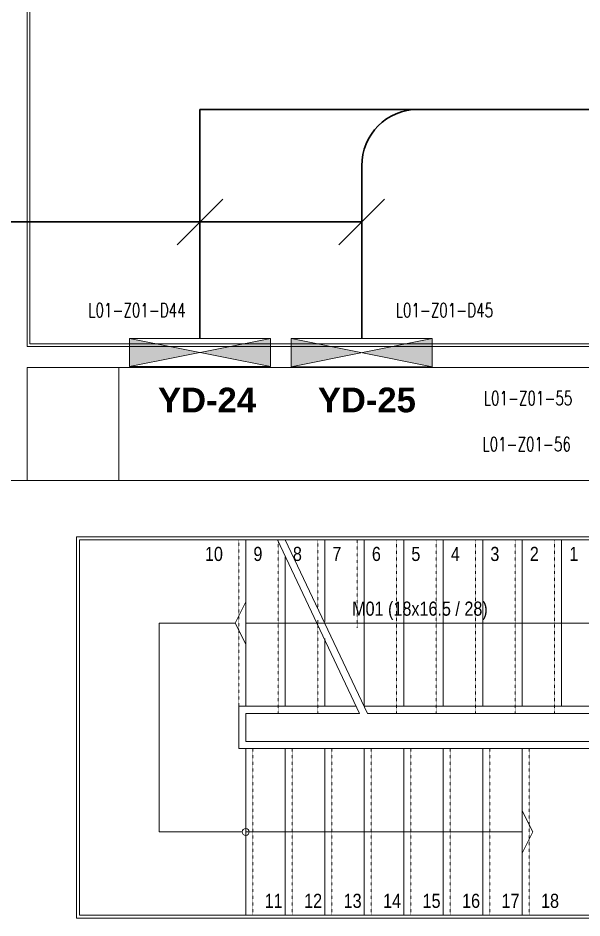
# Model space of a CAD drawing. Extents: x -3709 to 34962, y 0 to 8245.
# Drawn here: x 9804 to 10204, y 353 to 990 of the extents above; entities that cross this region are included whole.
import ezdxf
from ezdxf.enums import TextEntityAlignment as Align

# ---------------------------------------------------------------- set-up
doc = ezdxf.new("R2010")
doc.units = 0
doc.linetypes.add('DOT2', pattern=[0.125, 0, -0.125])
doc.layers.get('0').update_dxf_attribs({"color": 9, "lineweight": 9})
for name, color, linetype, lineweight in [('00', 9, 'Continuous', 9), ('01', 9, 'Continuous', 9), ('06D', 9, 'Continuous', 9), ('14', 9, 'Continuous', 9), ('19', 9, 'Continuous', 9), ('19D', 9, 'DOT2', 9), ('21', 9, 'Continuous', 9), ('E-DEDEKTÖR NUMARALARI', 20, 'Continuous', 30), ('E-MODÜL HATTI', 6, 'Continuous', 30), ('E-YAZI', 7, 'Continuous', 30), ('EQ LIST', 7, 'Continuous', 13), ('H-DAMPER', 1, 'Continuous', 13)]:
    doc.layers.add(name, color=color, linetype=linetype, lineweight=lineweight)
doc.styles.add('E-YAZI', font='txttw.shx')
doc.styles.add('MuuM_TEXT-STANDART', font='ARIALN.TTF')

# ---------------------------------------------------------------- blocks, each defined once
blk = doc.blocks.new('0_arrowstairs')
blk.add_lwpolyline([(0, 0), (0, -30), (15, 0), (0, 30)], close=True)
blk = doc.blocks.new('*U521')
blk.add_lwpolyline([(0, 0), (0, 392)])
blk.add_circle((0, 0), 5)
at = {"rotation": 90}
blk.add_blockref('0_arrowstairs', (0, 392), dxfattribs=at)
blk = doc.blocks.new('*U522')
blk.add_lwpolyline([(0, 0), (0, 504)])
blk.add_circle((0, 0), 5)
at = {"rotation": 90}
blk.add_blockref('0_arrowstairs', (0, 504), dxfattribs=at)
blk = doc.blocks.new('merd.1.mekanik')
at = {"layer": '19', "linetype": 'Continuous'}
for points in [[(9243.97, 502.5), (9243.97, 620.5)], [(9324.71, 497.5), (9266.38, 620.5)], [(9330.3, 497.5), (9271.97, 620.5)], [(9299.97, 562.5), (9299.97, 620.5)], [(9327.97, 502.5), (9327.97, 620.5)], [(9355.97, 502.5), (9355.97, 620.5)], [(9383.97, 502.5), (9383.97, 620.5)], [(9411.97, 502.5), (9411.97, 620.5)], [(9439.97, 502.5), (9439.97, 620.5)], [(9467.97, 502.5), (9467.97, 620.5)], [(9495.97, 502.5), (9495.97, 620.5)], [(9271.97, 502.5), (9271.97, 608.52)], [(9299.97, 502.5), (9299.97, 550.52)], [(9324.71, 497.5), (9243.97, 497.5), (9243.97, 477.5), (9243.97, 477.5), (9518.97, 477.5), (9518.97, 492.5), (9523.97, 492.5), (9523.97, 472.5), (9518.97, 472.5), (9238.97, 472.5), (9238.97, 472.5), (9238.97, 502.5), (9322.38, 502.5)], [(9243.97, 354.5), (9243.97, 472.5)], [(9271.97, 354.5), (9271.97, 472.5)], [(9299.97, 354.5), (9299.97, 472.5)], [(9327.97, 354.5), (9327.97, 472.5)], [(9355.97, 354.5), (9355.97, 472.5)], [(9383.97, 354.5), (9383.97, 472.5)], [(9411.97, 354.5), (9411.97, 472.5)], [(9439.97, 354.5), (9439.97, 472.5)]]:
    blk.add_lwpolyline(points, dxfattribs=at)
at = {"layer": '19'}
for points in [[(9330.3, 497.5), (9271.97, 620.5)], [(9241.47, 413.5), (9182.47, 413.5), (9182.47, 561.5), (9236.47, 561.5)], [(9327.97, 502.5), (9523.97, 502.5), (9523.97, 502.5), (9523.97, 497.5), (9523.97, 497.5), (9330.3, 497.5)]]:
    blk.add_lwpolyline(points, dxfattribs=at)
at = {"layer": '19D'}
for points in [[(9238.97, 502.5), (9238.97, 620.5)], [(9266.97, 497.5), (9266.97, 620.5)], [(9294.97, 572), (9294.97, 620.5)], [(9322.97, 558.17), (9322.97, 620.5)], [(9350.97, 497.5), (9350.97, 620.5)], [(9378.97, 497.5), (9378.97, 620.5)], [(9406.97, 497.5), (9406.97, 620.5)], [(9434.97, 497.5), (9434.97, 620.5)], [(9462.97, 497.5), (9462.97, 620.5)], [(9490.97, 497.5), (9490.97, 620.5)], [(9294.97, 558.17), (9294.97, 563.5)], [(9294.97, 497.5), (9294.97, 560.22)], [(9248.97, 354.5), (9248.97, 472.5)], [(9276.97, 354.5), (9276.97, 472.5)], [(9304.97, 354.5), (9304.97, 472.5)], [(9332.97, 354.5), (9332.97, 472.5)], [(9360.97, 354.5), (9360.97, 472.5)], [(9388.97, 354.5), (9388.97, 472.5)], [(9416.97, 354.5), (9416.97, 472.5)], [(9444.97, 354.5), (9444.97, 472.5)]]:
    blk.add_lwpolyline(points, dxfattribs=at)
at = {"layer": '19', "xscale": 0.5, "yscale": 0.5, "zscale": 0.5}
for name, p, rotation in [('*U522', (9495.97, 561.5), 90), ('*U521', (9243.97, 413.5), 270)]:
    blk.add_blockref(name, p, dxfattribs=dict(at, rotation=rotation))
at = {"layer": '21', "style": 'MuuM_TEXT-STANDART'}
for s, p in [('10', (9227.78, 615.5)), ('9', (9255.78, 615.5)), ('8', (9283.78, 615.5)), ('7', (9311.78, 615.5)), ('6', (9339.78, 615.5)), ('5', (9367.78, 615.5)), ('4', (9395.78, 615.5)), ('3', (9423.78, 615.5)), ('2', (9451.78, 615.5)), ('1', (9479.78, 615.5)), ('M01 (18x16.5 / 28)', (9415.56, 576.72)), ('11', (9270.11, 369.67)), ('12', (9298.11, 369.67)), ('13', (9326.11, 369.67)), ('14', (9354.11, 369.67)), ('15', (9382.11, 369.67)), ('16', (9410.11, 369.67)), ('17', (9438.11, 369.67)), ('18', (9466.11, 369.67))]:
    blk.add_text(s, height=10, dxfattribs=at).set_placement(p, align=Align.TOP_RIGHT)
blk = doc.blocks.new('A$C59E826CC')
h = blk.add_hatch(color=256)
h.paths.add_polyline_path([(500, 100), (1000, 0), (1000, 200)])
h.paths.add_polyline_path([(0, 200), (0, 0), (500, 100)])
for p, q in [((1000, 0), (0, 200)), ((1000, 200), (0, 0))]:
    blk.add_line(p, q)
blk.add_lwpolyline([(1000, 200), (1000, 0), (0, 0), (0, 200)], close=True)

msp = doc.modelspace()

# ---------------------------------------------------------------- linework, layer by layer
at = {"layer": '00'}
msp.add_lwpolyline([(9795.84, 662.5), (9795.84, 662.5), (9795.84, 1012.5), (9810.84, 1012.5), (9810.84, 757.5), (10535.84, 757.5), (10535.84, 742.5), (10395.84, 742.5), (10395.84, 662.5), (10380.84, 662.5), (10380.84, 742.5), (9810.84, 742.5), (9810.84, 662.5), (9810.84, 662.5)], dxfattribs=at)
at = {"layer": '01'}
for points in [[(10395.84, 352.5), (10395.84, 312.5), (9795.84, 312.5), (9795.84, 662.5), (10395.84, 662.5), (10395.84, 622.5), (9845.84, 622.5), (9845.84, 352.5)], [(10395.84, 662.5), (9795.84, 662.5), (9795.84, 312.5), (10395.84, 312.5), (10395.84, 352.5), (9845.84, 352.5), (9845.84, 622.5), (10395.84, 622.5)]]:
    msp.add_lwpolyline(points, close=True, dxfattribs=at)
at = {"layer": '06D'}
msp.add_lwpolyline([(9875.84, 662.5), (9875.84, 742.5)], dxfattribs=at)
at = {"layer": '14'}
msp.add_lwpolyline([(9812.84, 1010.5), (9812.84, 759.5), (10537.84, 759.5), (10537.84, 740.5), (10397.84, 740.5), (10397.84, 490.5), (10378.84, 490.5), (10378.84, 620.5), (10378.84, 620.5), (10378.84, 620.5), (9847.84, 620.5), (9847.84, 354.5), (10378.84, 354.5), (10378.84, 354.5), (10378.84, 354.5), (10378.84, 384.5), (10397.84, 384.5), (10397.84, 334.5), (10593.84, 334.5), (10593.84, 394.5), (10658.84, 394.5)], dxfattribs=at)
at = {"layer": 'E-MODÜL HATTI', "ltscale": 50}
for p, q in [((9933.34, 925.55), (10353.99, 925.55)), ((9933.34, 763.23), (9933.34, 925.55)), ((10048.09, 763.1), (10048.09, 885.55))]:
    msp.add_line(p, q, dxfattribs=at)
msp.add_arc((10088.09, 885.55), 40, 90, 180, dxfattribs=at)
at = {"layer": 'E-YAZI', "color": 3}
for p, q in [((9949.5, 861.97), (9917.18, 829.64)), ((10064.26, 861.97), (10031.93, 829.64)), ((9744.69, 845.81), (10048.09, 845.81))]:
    msp.add_line(p, q, dxfattribs=at)

# ---------------------------------------------------------------- block references
msp.add_blockref('merd.1.mekanik', (721.87, 0))
at = {"layer": 'H-DAMPER', "xscale": 0.0999999999999997, "yscale": 0.0999999999999997, "zscale": 0.0999999999999997, "rotation": 180}
msp.add_blockref('A$C59E826CC', (9983.34, 763.22), dxfattribs=at)
at = {"layer": 'H-DAMPER', "xscale": 0.0999999999999997, "yscale": 0.0999999999999997, "zscale": 0.0999999999999997}
msp.add_blockref('A$C59E826CC', (9998.09, 743.1), dxfattribs=at)

# ---------------------------------------------------------------- texts
at = {"layer": 'E-DEDEKTÖR NUMARALARI', "style": 'E-YAZI', "width": 0.7}
for s, p in [('L01-Z01-D44', (9854.19, 778.31)), ('L01-Z01-D45', (10072.19, 778.31)), ('L01-Z01-55', (10134.69, 715.81)), ('L01-Z01-56', (10133.69, 683.31))]:
    msp.add_text(s, height=10, dxfattribs=at).set_placement(p)
at = {"layer": 'EQ LIST', "color": 6, "char_height": 17.55, "width": 288.0489, "attachment_point": 5}
for s, insert in [('{\\fArial|b1|i0|c162|p34;YD-24}', (9938.4, 719.54)), ('{\\fArial|b1|i0|c162|p34;YD-25}', (10051.74, 719.51))]:
    msp.add_mtext(s, dxfattribs=dict(at, insert=insert))

doc.saveas('drawing.dxf')
